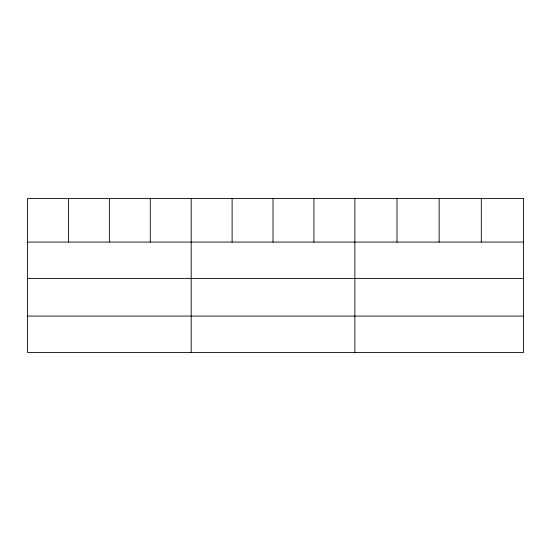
<?xml version="1.0" encoding="UTF-8"?>
<svg xmlns="http://www.w3.org/2000/svg" width="551" height="551" viewBox="0 0 551 551"><rect width="100%" height="100%" fill="white"/><g stroke="black" fill="none" stroke-linecap="round" stroke-linejoin="round"><path stroke-width="0.83" d="M27.55 242.082L523.45 242.082M27.55 278.53L523.45 278.53M27.55 316.088L523.45 316.088M481.298 198.463L481.298 242.082M439.147 198.463L439.147 242.082M396.995 198.463L396.995 242.082M354.844 198.463L354.844 352.537M313.932 198.463L313.932 242.082M273.02 198.463L273.02 242.082M232.109 198.463L232.109 242.082M191.197 198.463L191.197 352.537M150.285 198.463L150.285 242.082M109.374 198.463L109.374 242.082M68.462 198.463L68.462 242.082M523.45 198.463L27.55 198.463L27.55 352.537L523.45 352.537L523.45 198.463"/></g></svg>
